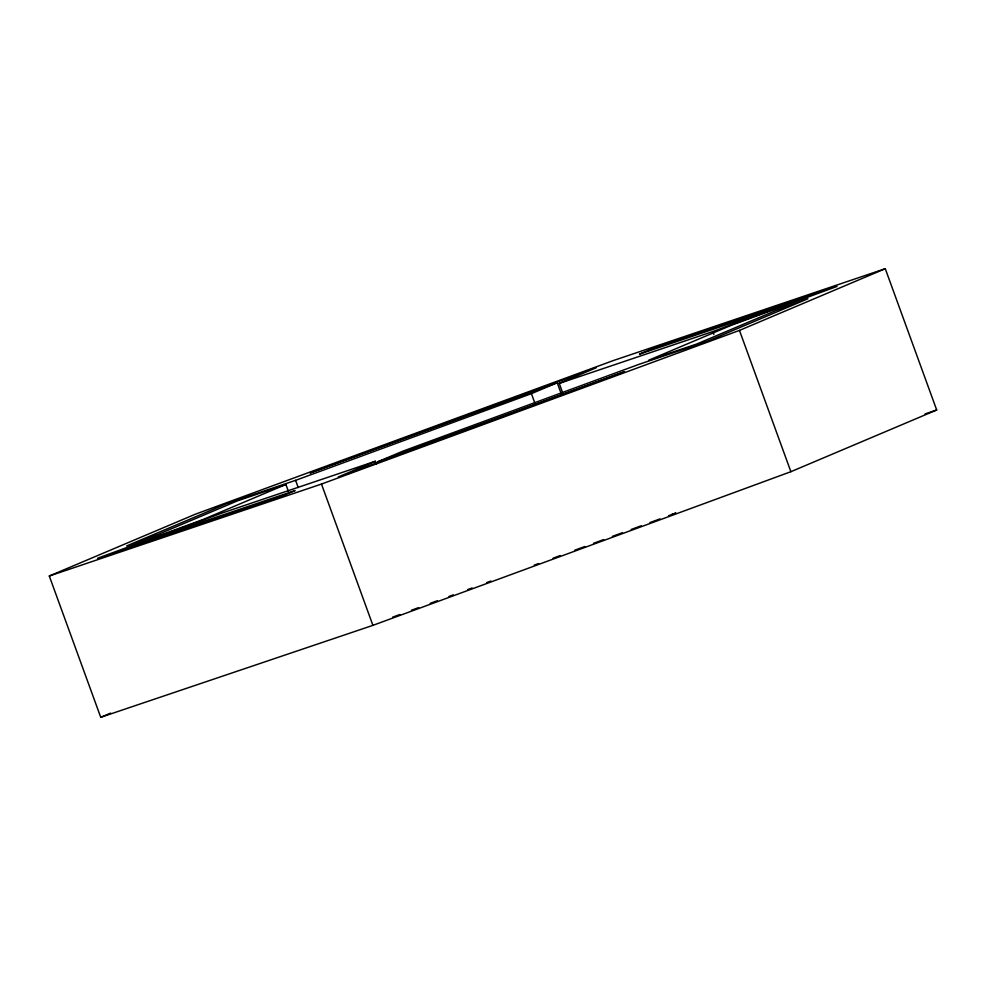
<?xml version="1.0" encoding="UTF-8"?>
<svg xmlns="http://www.w3.org/2000/svg" width="986" height="986" viewBox="0 0 986 986"><rect width="100%" height="100%" fill="white"/><g stroke="black" fill="none" stroke-linecap="round" stroke-linejoin="round"><path stroke-width="1.48" d="M49.3 576.009L195.117 514.298L613.095 360.642L885.268 268.697L936.7 409.991L790.883 471.702L372.905 625.358L100.732 717.303L49.3 576.009L321.473 484.064L739.463 330.409L885.268 268.697M288.516 491.669L285.891 484.459L203.634 519.277L97.528 558.273L283.906 495.317L295.122 490.572L147.814 540.328L221.764 513.151L375.309 461.275L376.356 464.159M285.891 484.459L237.737 500.728L158.82 534.129L126.676 545.948L226.521 503.686L295.603 480.342L531.417 393.66L557.213 382.741L561.416 394.277M375.309 461.275L338.297 476.941L624.52 371.722L377.355 461.953L403.151 451.046L638.965 364.352L708.047 341.008L807.904 298.758L775.748 310.578L696.831 343.978L648.677 360.247L730.934 325.429L837.04 286.421L650.674 349.377L639.458 354.134L786.754 304.366L712.804 331.555L559.259 383.418L562.932 393.513M559.259 383.418L596.271 367.753L310.048 472.972L557.213 382.741M100.732 717.303L110.642 713.112M392.613 617.174L399.848 614.524M411.409 610.272L418.631 607.61M430.204 603.358L437.427 600.708M448.987 596.456L453.326 594.854M467.783 589.542L472.121 587.952M486.579 582.64L490.917 581.037M534.276 565.101L538.615 563.511M553.072 558.187L560.307 555.537M574.752 550.225L584.871 546.503M593.547 543.311L603.666 539.588M612.343 536.409L622.462 532.686M631.139 529.494L641.257 525.772M649.922 522.592L660.041 518.87M668.718 515.678L675.952 513.028L671.762 514.433M925.053 413.923L936.7 409.991M739.463 330.409L790.883 471.702M712.804 331.555L713.852 334.439M531.417 393.66L535.09 403.755M321.473 484.064L372.905 625.358M295.603 480.342L298.228 487.552"/></g></svg>
